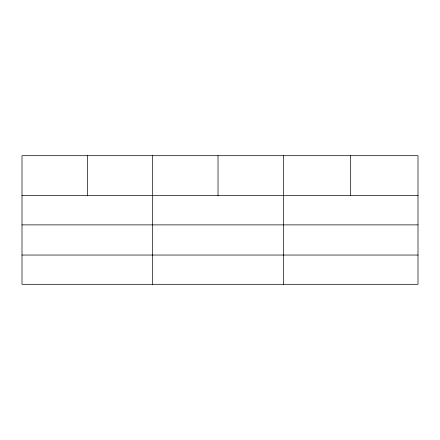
<?xml version="1.0" encoding="UTF-8"?>
<svg xmlns="http://www.w3.org/2000/svg" width="440" height="440" viewBox="0 0 440 440"><rect width="100%" height="100%" fill="white"/><g stroke="black" fill="none" stroke-linecap="round" stroke-linejoin="round"><path stroke-width="0.66" d="M418 224.879L418 155.689L22 155.689L22 284.312L418 284.312L418 224.879L22 224.879M22 195.602L418 195.602M22 255.041L418 255.041M350.68 155.689L350.68 195.602M283.36 155.689L283.36 284.312M218.02 155.689L218.02 195.602M152.68 155.689L152.68 284.312M87.34 155.689L87.34 195.602"/></g></svg>
